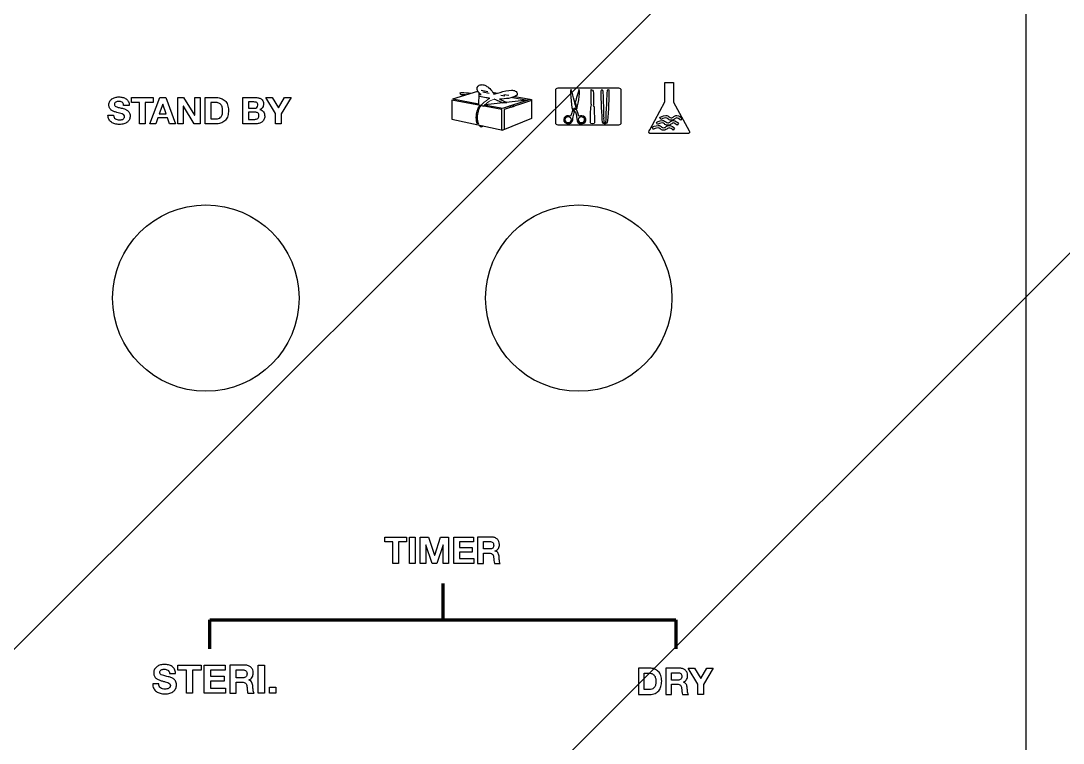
# Model space of a CAD drawing. Header units: millimetres. Extents: x 0 to 16115, y -10 to 11340.
# Drawn here: x 11157.3 to 11297.1, y 4478 to 4575 of the extents above; entities that cross this region are included whole.
import ezdxf

# ---------------------------------------------------------------- set-up
doc = ezdxf.new("R2010")
doc.units = ezdxf.units.MM
doc.header["$MEASUREMENT"] = 0
doc.linetypes.add('HIDDEN', pattern=[9.525, 6.35, -3.175])
doc.layers.get('0').update_dxf_attribs({"lineweight": 25})
doc.layers.add('DIM', color=3, linetype='Continuous', lineweight=9)
doc.layers.add('H', color=2, linetype='HIDDEN', lineweight=15)
doc.layers.add('new', color=7, linetype='Continuous')
doc.layers.add('圖層 1', color=7, linetype='Continuous')

# ---------------------------------------------------------------- blocks, each defined once
blk = doc.blocks.new('g1')
for p, q in [((61131.77, -4558.95), (61131.77, -4558.3)), ((61131.77, -4558.3), (61134.65, -4558.3)), ((61132.82, -4558.95), (61131.77, -4558.95)), ((61132.82, -4561.83), (61132.82, -4558.95)), ((61134.65, -4558.95), (61133.6, -4558.95)), ((61133.6, -4558.95), (61133.6, -4561.83)), ((61134.24, -4561.83), (61135.57, -4558.3)), ((61134.65, -4558.3), (61134.65, -4558.95)), ((61135.57, -4558.3), (61136.36, -4558.3)), ((61136.36, -4558.3), (61137.68, -4561.83)), ((61137.99, -4561.83), (61137.99, -4558.3)), ((61137.99, -4558.3), (61138.76, -4558.3)), ((61138.76, -4558.3), (61140.23, -4560.67)), ((61140.24, -4560.67), (61140.24, -4558.3)), ((61140.24, -4558.3), (61140.97, -4558.3)), ((61140.97, -4558.3), (61140.97, -4561.83)), ((61149.78, -4558.3), (61150.65, -4558.3)), ((61151.07, -4560.46), (61149.78, -4558.3)), ((61150.65, -4558.3), (61151.47, -4559.69)), ((61151.47, -4559.69), (61152.29, -4558.3)), ((61153.16, -4558.3), (61151.85, -4560.48)), ((61152.29, -4558.3), (61153.16, -4558.3)), ((61135.95, -4559.17), (61135.49, -4560.47)), ((61135.96, -4559.17), (61135.95, -4559.17)), ((61136.41, -4560.47), (61135.96, -4559.17)), ((61138.72, -4559.47), (61138.71, -4559.47)), ((61138.71, -4559.47), (61138.71, -4561.83)), ((61140.19, -4561.83), (61138.72, -4559.47)), ((61135.29, -4561.04), (61135.02, -4561.83)), ((61136.61, -4561.04), (61135.29, -4561.04)), ((61135.49, -4560.47), (61136.41, -4560.47)), ((61136.88, -4561.83), (61136.61, -4561.04)), ((61140.23, -4560.67), (61140.24, -4560.67)), ((61151.07, -4561.83), (61151.07, -4560.46)), ((61151.85, -4560.48), (61151.85, -4561.83)), ((61133.6, -4561.83), (61132.82, -4561.83)), ((61135.02, -4561.83), (61134.24, -4561.83)), ((61137.68, -4561.83), (61136.88, -4561.83)), ((61138.71, -4561.83), (61137.99, -4561.83)), ((61140.97, -4561.83), (61140.19, -4561.83)), ((61151.85, -4561.83), (61151.07, -4561.83))]:
    blk.add_line(p, q)
for points, knots in [([(61129.06, -4559.98), (61128.97, -4559.91), (61128.89, -4559.81), (61128.82, -4559.7), (61128.76, -4559.58), (61128.73, -4559.45), (61128.73, -4559.28), (61128.73, -4559.1), (61128.77, -4558.95), (61128.85, -4558.81)], [13, 13, 13, 13, 14, 14, 14, 15, 15, 15, 16, 16, 16, 16]), ([(61129.58, -4558.28), (61129.74, -4558.24), (61129.89, -4558.22), (61130.05, -4558.22), (61130.24, -4558.22), (61130.41, -4558.24), (61130.58, -4558.28), (61130.75, -4558.32), (61130.9, -4558.39), (61131.03, -4558.48)], [18, 18, 18, 18, 19, 19, 19, 20, 20, 20, 21, 21, 21, 21]), ([(61130.28, -4558.85), (61130.2, -4558.83), (61130.11, -4558.82), (61130.02, -4558.82), (61129.95, -4558.82), (61129.89, -4558.83), (61129.83, -4558.84)], [27, 27, 27, 27, 28, 28, 28, 29, 29, 29, 29]), ([(61148.58, -4559.63), (61148.67, -4559.56), (61148.72, -4559.46), (61148.72, -4559.31), (61148.72, -4559.23), (61148.7, -4559.16), (61148.67, -4559.11), (61148.64, -4559.05), (61148.6, -4559.01), (61148.55, -4558.98)], [1, 1, 1, 1, 2, 2, 2, 3, 3, 3, 4, 4, 4, 4]), ([(61149.16, -4558.49), (61149.25, -4558.56), (61149.33, -4558.65), (61149.38, -4558.76), (61149.44, -4558.87), (61149.47, -4559.01), (61149.47, -4559.18), (61149.47, -4559.35), (61149.43, -4559.5), (61149.35, -4559.62)], [2, 2, 2, 2, 3, 3, 3, 4, 4, 4, 5, 5, 5, 5]), ([(61129.53, -4559.03), (61129.5, -4559.08), (61129.48, -4559.14), (61129.48, -4559.22), (61129.48, -4559.29), (61129.5, -4559.35), (61129.52, -4559.39)], [31, 31, 31, 31, 32, 32, 32, 33, 33, 33, 33]), ([(61131.46, -4560.29), (61131.54, -4560.42), (61131.58, -4560.58), (61131.58, -4560.78), (61131.58, -4560.94), (61131.55, -4561.09), (61131.49, -4561.23)], [39, 39, 39, 39, 40, 40, 40, 41, 41, 41, 41]), ([(61143.92, -4560.61), (61143.97, -4560.48), (61143.99, -4560.31), (61143.99, -4560.12), (61143.99, -4559.94), (61143.98, -4559.78), (61143.94, -4559.64)], [3, 3, 3, 3, 4, 4, 4, 5, 5, 5, 5]), ([(61144.65, -4559.28), (61144.73, -4559.5), (61144.77, -4559.75), (61144.77, -4560.05), (61144.77, -4560.3), (61144.74, -4560.54), (61144.67, -4560.76)], [3, 3, 3, 3, 4, 4, 4, 5, 5, 5, 5]), ([(61148.81, -4560.99), (61148.84, -4560.93), (61148.86, -4560.85), (61148.86, -4560.76), (61148.86, -4560.58), (61148.81, -4560.45), (61148.71, -4560.37), (61148.6, -4560.3), (61148.47, -4560.26), (61148.3, -4560.26)], [3, 3, 3, 3, 4, 4, 4, 5, 5, 5, 6, 6, 6, 6]), ([(61149.47, -4560.24), (61149.58, -4560.4), (61149.63, -4560.59), (61149.63, -4560.81), (61149.63, -4560.98), (61149.6, -4561.14), (61149.53, -4561.27), (61149.46, -4561.4), (61149.37, -4561.5), (61149.25, -4561.59)], [7, 7, 7, 7, 8, 8, 8, 9, 9, 9, 10, 10, 10, 10]), ([(61129.85, -4561.27), (61129.94, -4561.3), (61130.04, -4561.31), (61130.15, -4561.31), (61130.21, -4561.31), (61130.29, -4561.3), (61130.37, -4561.29)], [2, 2, 2, 2, 3, 3, 3, 4, 4, 4, 4]), ([(61130.76, -4561.09), (61130.81, -4561.03), (61130.83, -4560.96), (61130.83, -4560.87), (61130.83, -4560.77), (61130.8, -4560.7), (61130.74, -4560.64)], [6, 6, 6, 6, 7, 7, 7, 8, 8, 8, 8]), ([(61143.12, -4561.18), (61143.23, -4561.18), (61143.34, -4561.16), (61143.44, -4561.12), (61143.55, -4561.09), (61143.64, -4561.03), (61143.72, -4560.94)], [0, 0, 0, 0, 1, 1, 1, 2, 2, 2, 2]), ([(61148.29, -4561.23), (61148.36, -4561.23), (61148.43, -4561.22), (61148.5, -4561.2), (61148.57, -4561.19), (61148.63, -4561.16), (61148.69, -4561.13)], [0, 0, 0, 0, 1, 1, 1, 2, 2, 2, 2]), ([(61149.25, -4561.59), (61149.13, -4561.67), (61149, -4561.73), (61148.85, -4561.77), (61148.7, -4561.81), (61148.55, -4561.83), (61148.39, -4561.83)], [10, 10, 10, 10, 11, 11, 11, 12, 12, 12, 12]), ([(61130.75, -4561.82), (61130.57, -4561.88), (61130.36, -4561.91), (61130.12, -4561.91), (61129.92, -4561.91), (61129.73, -4561.88), (61129.55, -4561.84)], [43, 43, 43, 43, 44, 44, 44, 45, 45, 45, 45])]:
    blk.add_open_spline(points, degree=3, knots=knots)
for points in [[(61128.85, -4558.81), (61128.93, -4558.68), (61129.03, -4558.57), (61129.15, -4558.48)], [(61129.15, -4558.48), (61129.28, -4558.39), (61129.42, -4558.33), (61129.58, -4558.28)], [(61129.66, -4558.91), (61129.61, -4558.94), (61129.57, -4558.98), (61129.53, -4559.03)], [(61129.83, -4558.84), (61129.77, -4558.85), (61129.71, -4558.88), (61129.66, -4558.91)], [(61130.5, -4558.93), (61130.43, -4558.89), (61130.36, -4558.86), (61130.28, -4558.85)], [(61130.65, -4559.09), (61130.61, -4559.02), (61130.56, -4558.97), (61130.5, -4558.93)], [(61131.03, -4558.48), (61131.17, -4558.57), (61131.27, -4558.69), (61131.35, -4558.83)], [(61131.35, -4558.83), (61131.43, -4558.98), (61131.46, -4559.15), (61131.46, -4559.35)], [(61141.65, -4561.83), (61141.65, -4561.83), (61141.65, -4558.3), (61141.65, -4558.3)], [(61141.65, -4558.3), (61141.65, -4558.3), (61143.17, -4558.3), (61143.17, -4558.3)], [(61142.98, -4558.95), (61142.98, -4558.95), (61142.42, -4558.95), (61142.42, -4558.95)], [(61142.42, -4558.95), (61142.42, -4558.95), (61142.42, -4561.18), (61142.42, -4561.18)], [(61143.46, -4559.04), (61143.33, -4558.98), (61143.17, -4558.95), (61142.98, -4558.95)], [(61143.17, -4558.3), (61143.4, -4558.3), (61143.61, -4558.34), (61143.8, -4558.41)], [(61143.8, -4558.41), (61144, -4558.48), (61144.17, -4558.59), (61144.31, -4558.74)], [(61144.31, -4558.74), (61144.46, -4558.88), (61144.57, -4559.06), (61144.65, -4559.28)], [(61146.68, -4561.83), (61146.68, -4561.83), (61146.68, -4558.3), (61146.68, -4558.3)], [(61146.68, -4558.3), (61146.68, -4558.3), (61148.34, -4558.3), (61148.34, -4558.3)], [(61148.18, -4558.9), (61148.18, -4558.9), (61147.46, -4558.9), (61147.46, -4558.9)], [(61147.46, -4558.9), (61147.46, -4558.9), (61147.46, -4559.73), (61147.46, -4559.73)], [(61148.38, -4558.92), (61148.32, -4558.91), (61148.25, -4558.9), (61148.18, -4558.9)], [(61148.34, -4558.3), (61148.51, -4558.3), (61148.66, -4558.32), (61148.8, -4558.35)], [(61148.55, -4558.98), (61148.5, -4558.95), (61148.45, -4558.93), (61148.38, -4558.92)], [(61148.8, -4558.35), (61148.94, -4558.38), (61149.06, -4558.42), (61149.16, -4558.49)], [(61129.4, -4560.17), (61129.27, -4560.12), (61129.16, -4560.06), (61129.06, -4559.98)], [(61129.79, -4560.29), (61129.65, -4560.25), (61129.53, -4560.21), (61129.4, -4560.17)], [(61129.52, -4559.39), (61129.55, -4559.43), (61129.6, -4559.47), (61129.68, -4559.51)], [(61129.68, -4559.51), (61129.76, -4559.54), (61129.86, -4559.58), (61130, -4559.62)], [(61130.17, -4560.39), (61130.04, -4560.36), (61129.91, -4560.32), (61129.79, -4560.29)], [(61130, -4559.62), (61130.14, -4559.65), (61130.32, -4559.7), (61130.54, -4559.75)], [(61130.5, -4560.49), (61130.4, -4560.45), (61130.29, -4560.42), (61130.17, -4560.39)], [(61130.54, -4559.75), (61130.6, -4559.77), (61130.69, -4559.79), (61130.81, -4559.83)], [(61130.71, -4559.35), (61130.71, -4559.25), (61130.68, -4559.16), (61130.65, -4559.09)], [(61131.46, -4559.35), (61131.46, -4559.35), (61130.71, -4559.35), (61130.71, -4559.35)], [(61130.81, -4559.83), (61130.93, -4559.86), (61131.04, -4559.92), (61131.16, -4559.99)], [(61131.16, -4559.99), (61131.27, -4560.07), (61131.37, -4560.17), (61131.46, -4560.29)], [(61143.77, -4559.27), (61143.69, -4559.17), (61143.59, -4559.09), (61143.46, -4559.04)], [(61143.94, -4559.64), (61143.91, -4559.49), (61143.85, -4559.37), (61143.77, -4559.27)], [(61147.46, -4559.73), (61147.46, -4559.73), (61148.24, -4559.73), (61148.24, -4559.73)], [(61148.3, -4560.26), (61148.3, -4560.26), (61147.46, -4560.26), (61147.46, -4560.26)], [(61147.46, -4560.26), (61147.46, -4560.26), (61147.46, -4561.23), (61147.46, -4561.23)], [(61148.24, -4559.73), (61148.38, -4559.73), (61148.49, -4559.7), (61148.58, -4559.63)], [(61149.35, -4559.62), (61149.26, -4559.74), (61149.15, -4559.84), (61148.99, -4559.91)], [(61148.99, -4559.91), (61149.2, -4559.97), (61149.37, -4560.08), (61149.47, -4560.24)], [(61128.73, -4561.22), (61128.65, -4561.06), (61128.61, -4560.88), (61128.61, -4560.66)], [(61128.61, -4560.66), (61128.61, -4560.66), (61129.37, -4560.66), (61129.37, -4560.66)], [(61129.07, -4561.61), (61128.93, -4561.51), (61128.82, -4561.38), (61128.73, -4561.22)], [(61129.55, -4561.84), (61129.37, -4561.79), (61129.21, -4561.71), (61129.07, -4561.61)], [(61129.37, -4560.66), (61129.37, -4560.78), (61129.39, -4560.88), (61129.43, -4560.96)], [(61129.43, -4560.96), (61129.47, -4561.04), (61129.53, -4561.11), (61129.6, -4561.16)], [(61129.6, -4561.16), (61129.67, -4561.21), (61129.75, -4561.25), (61129.85, -4561.27)], [(61130.37, -4561.29), (61130.45, -4561.28), (61130.52, -4561.26), (61130.59, -4561.23)], [(61130.74, -4560.64), (61130.68, -4560.58), (61130.6, -4560.53), (61130.5, -4560.49)], [(61130.59, -4561.23), (61130.66, -4561.19), (61130.72, -4561.15), (61130.76, -4561.09)], [(61131.21, -4561.59), (61131.09, -4561.69), (61130.93, -4561.77), (61130.75, -4561.82)], [(61131.49, -4561.23), (61131.43, -4561.37), (61131.33, -4561.49), (61131.21, -4561.59)], [(61142.42, -4561.18), (61142.42, -4561.18), (61143.12, -4561.18), (61143.12, -4561.18)], [(61143.87, -4561.69), (61143.67, -4561.78), (61143.44, -4561.83), (61143.17, -4561.83)], [(61143.72, -4560.94), (61143.8, -4560.86), (61143.87, -4560.75), (61143.92, -4560.61)], [(61144.37, -4561.32), (61144.24, -4561.48), (61144.07, -4561.6), (61143.87, -4561.69)], [(61144.67, -4560.76), (61144.61, -4560.97), (61144.51, -4561.16), (61144.37, -4561.32)], [(61147.46, -4561.23), (61147.46, -4561.23), (61148.29, -4561.23), (61148.29, -4561.23)], [(61148.69, -4561.13), (61148.74, -4561.09), (61148.78, -4561.05), (61148.81, -4560.99)], [(61143.17, -4561.83), (61143.17, -4561.83), (61141.65, -4561.83), (61141.65, -4561.83)], [(61148.39, -4561.83), (61148.39, -4561.83), (61146.68, -4561.83), (61146.68, -4561.83)]]:
    blk.add_open_spline(points, degree=3)
blk = doc.blocks.new('E2')
for p, q in [((1107.56, 359.44), (1107.57, 359.71)), ((1107.78, 358.34), (1108.12, 358.27)), ((1110.39, 358.67), (1110.91, 358.73))]:
    blk.add_line(p, q)
blk.add_open_spline([(1107.82, 359.67), (1107.69, 359.75), (1107.57, 359.86), (1107.48, 359.98), (1107.39, 360.11), (1107.32, 360.25), (1107.32, 360.41), (1107.32, 360.5), (1107.35, 360.6), (1107.43, 360.69), (1107.51, 360.78), (1107.64, 360.84), (1107.78, 360.87), (1107.83, 360.88), (1107.87, 360.88), (1107.92, 360.88), (1108.07, 360.88), (1108.21, 360.84), (1108.33, 360.78), (1108.45, 360.71), (1108.57, 360.63), (1108.68, 360.54), (1108.9, 360.36), (1109.1, 360.14), (1109.23, 359.94), (1109.28, 359.87), (1109.32, 359.8), (1109.35, 359.74), (1109.39, 359.75), (1109.44, 359.77), (1109.5, 359.78), (1109.66, 359.83), (1109.87, 359.89), (1110.1, 359.95), (1110.55, 360.08), (1111.05, 360.21), (1111.47, 360.21), (1111.64, 360.21), (1111.8, 360.19), (1111.94, 360.11), (1112.09, 360.03), (1112.17, 359.88), (1112.17, 359.73), (1112.17, 359.72), (1112.16, 359.7), (1112.16, 359.68), (1112.16, 359.68), (1112.15, 359.6), (1112.15, 359.6), (1112.15, 359.6), (1112.08, 359.55), (1112.08, 359.55), (1111.53, 359.23), (1110.75, 359.14), (1110.04, 359.14), (1110.04, 359.14), (1110.04, 359.14), (1110.04, 359.14)], degree=3, knots=[5.008621, 5.008621, 5.008621, 5.008621, 6, 6, 6, 7, 7, 7, 8, 8, 8, 9, 9, 9, 10, 10, 10, 11, 11, 11, 12, 12, 12, 13, 13, 13, 14, 14, 14, 15, 15, 15, 16, 16, 16, 17, 17, 17, 18, 18, 18, 19, 19, 19, 20, 20, 20, 21, 21, 21, 22, 22, 22, 23, 23, 23, 23.001011, 23.001011, 23.001011, 23.001011])
for points in [[(1108.41, 359.3), (1108.17, 359.35), (1107.87, 359.4), (1107.56, 359.44)], [(1107.57, 359.71), (1107.65, 359.7), (1107.74, 359.68), (1107.82, 359.67)], [(1108.87, 359.21), (1108.75, 359.23), (1108.59, 359.27), (1108.41, 359.3)], [(1109.81, 358.94), (1109.63, 359.02), (1109.48, 359.09), (1109.37, 359.12)], [(1110.39, 358.67), (1110.18, 358.77), (1109.98, 358.87), (1109.81, 358.94)], [(1110.04, 359.14), (1110.15, 359.09), (1110.27, 359.04), (1110.39, 358.98)], [(1110.39, 358.98), (1110.56, 358.9), (1110.74, 358.81), (1110.91, 358.73)]]:
    blk.add_open_spline(points, degree=3)
at = {"layer": 'new', "lineweight": 0}
for points, knots in [([(1107.78, 358.34), (1108.01, 358.66), (1108.33, 358.91), (1108.63, 359.08), (1108.71, 359.13), (1108.79, 359.17), (1108.87, 359.21)], [10.3710381, 10.3710381, 10.3710381, 10.3710381, 11, 11, 11, 11.1699535, 11.1699535, 11.1699535, 11.1699535]), ([(1109.37, 359.12), (1109.22, 359.07), (1109.02, 358.99), (1108.82, 358.87), (1108.63, 358.76), (1108.44, 358.62), (1108.27, 358.45)], [7.069205, 7.069205, 7.069205, 7.069205, 8, 8, 8, 8.437765, 8.437765, 8.437765, 8.437765])]:
    blk.add_open_spline(points, degree=3, knots=knots, dxfattribs=at)
blk.add_open_spline([(1108.25, 358.43), (1108.21, 358.38), (1108.16, 358.33), (1108.12, 358.27)], degree=3, dxfattribs=at)

msp = doc.modelspace()

# ---------------------------------------------------------------- hatches: boundary and pattern name
at = {"layer": 'DIM'}
h = msp.add_hatch(dxfattribs=at)
h.set_pattern_fill('ANSI31', color=256, scale=350, style=0)
h.set_pattern_definition([(45, (-19440.55, -2318.325), (-30.93592, 30.93592), [])])
h.paths.add_polyline_path([(10892.148, 5257.746), (10892.148, 3184.746), (10461.363, 3184.746), (10461.363, 4971.681), (9792.148, 4971.681), (9792.148, 6434.746), (13732.148, 6434.746), (13732.148, 4971.681), (13062.932, 4971.681), (13062.932, 3184.746), (12632.148, 3184.746), (12632.148, 5257.746)])
edge = h.paths.add_edge_path(flags=16)
edge.add_line((12632.148, 3207.746), (12632.148, 3184.746))
edge.add_line((10892.148, 3207.746), (10892.148, 3184.746))
at = {"layer": 'H', "ltscale": 5}
h = msp.add_hatch(dxfattribs=at)
h.set_pattern_fill('ANSI31', color=256, scale=500, style=0)
h.set_pattern_definition([(45, (5042.114, 20650.17), (-44.19417, 44.19417), [])])
edge = h.paths.add_edge_path(flags=16)
edge.add_line((13782.148, 6434.746), (13732.148, 6434.746))
edge.add_line((13782.148, 6434.746), (13732.148, 6434.746))
edge = h.paths.add_edge_path()
edge.add_line((13782.148, 6434.746), (13732.148, 6434.746))
edge.add_line((13782.148, 6434.746), (13732.148, 6434.746))
edge.add_line((9792.148, 3184.746), (9792.148, 6434.746))
edge.add_line((9742.148, 3134.746), (9742.148, 6434.746))
edge.add_line((9792.148, 3184.746), (13732.148, 3184.746))
edge.add_line((9742.148, 3134.746), (13782.148, 3134.746))
edge.add_line((13782.148, 6434.746), (13732.148, 6434.746))
edge.add_line((13732.148, 5184.746), (13732.148, 5194.746))
edge.add_line((13732.148, 3184.746), (13732.148, 6434.746))
edge.add_line((13782.148, 3134.746), (13782.148, 6434.746))

# ---------------------------------------------------------------- linework, layer by layer
for p, q in [((11292.148, 4282.746), (11292.148, 5032.746)), ((11215.259, 4564.488), (11218.62, 4565.53)), ((11218.758, 4563.626), (11218.803, 4565.273)), ((11219.083, 4565.655), (11219.949, 4565.493)), ((11219.297, 4565.409), (11220.149, 4565.255)), ((11220.63, 4565.366), (11221.224, 4565.256)), ((11220.766, 4565.143), (11220.798, 4565.137)), ((11221.685, 4564.977), (11222.217, 4564.88)), ((11222.105, 4565.091), (11222.779, 4564.966)), ((11223.273, 4564.689), (11225.315, 4564.319)), ((11223.594, 4564.814), (11225.652, 4564.43)), ((11221.822, 4563.05), (11215.145, 4564.304)), ((11215.145, 4564.304), (11215.145, 4561.767)), ((11215.259, 4564.488), (11218.763, 4563.827)), ((11219.486, 4563.691), (11221.965, 4563.223)), ((11225.241, 4564.295), (11219.579, 4563.701)), ((11221.965, 4563.223), (11225.652, 4564.43)), ((11225.817, 4564.274), (11222.127, 4563.066)), ((11223.101, 4563.385), (11223.526, 4563.524)), ((11225.652, 4564.43), (11225.817, 4564.411)), ((11225.817, 4564.411), (11225.817, 4564.274)), ((11225.817, 4564.404), (11225.817, 4561.839)), ((11225.817, 4564.379), (11225.817, 4561.863)), ((11221.822, 4560.325), (11221.822, 4563.05)), ((11225.817, 4561.839), (11221.975, 4560.292)), ((11222.127, 4563.066), (11222.127, 4560.353)), ((11215.145, 4561.767), (11221.975, 4560.292)), ((11218.849, 4560.967), (11219.339, 4560.861)), ((11221.975, 4560.292), (11221.822, 4560.325)), ((11222.127, 4560.353), (11221.975, 4560.292))]:
    msp.add_line(p, q)
for points in [[(11206.151, 4505.019), (11206.151, 4505.671), (11209.041, 4505.671), (11209.041, 4505.019), (11207.984, 4505.019), (11207.984, 4502.145), (11207.208, 4502.145), (11207.208, 4505.019), (11206.151, 4505.019)], [(11210.221, 4505.671), (11210.221, 4502.145), (11209.445, 4502.145), (11209.445, 4505.671), (11210.221, 4505.671)], [(11211.994, 4505.671), (11212.819, 4503.246), (11212.828, 4503.246), (11213.609, 4505.671), (11214.7, 4505.671), (11214.7, 4502.145), (11213.974, 4502.145), (11213.974, 4504.644), (11213.964, 4504.644), (11213.1, 4502.145), (11212.502, 4502.145), (11211.638, 4504.619), (11211.629, 4504.619), (11211.629, 4502.145), (11210.902, 4502.145), (11210.902, 4505.671), (11211.994, 4505.671)], [(11218.019, 4505.671), (11218.019, 4505.019), (11216.158, 4505.019), (11216.158, 4504.264), (11217.866, 4504.264), (11217.866, 4503.661), (11216.158, 4503.661), (11216.158, 4502.797), (11218.059, 4502.797), (11218.059, 4502.145), (11215.382, 4502.145), (11215.382, 4505.671), (11218.019, 4505.671)], [(11178.401, 4487.794), (11178.401, 4488.493), (11181.497, 4488.493), (11181.497, 4487.794), (11180.364, 4487.794), (11180.364, 4484.715), (11179.534, 4484.715), (11179.534, 4487.794), (11178.401, 4487.794)], [(11184.757, 4488.493), (11184.757, 4487.794), (11182.761, 4487.794), (11182.761, 4486.985), (11184.593, 4486.985), (11184.593, 4486.339), (11182.761, 4486.339), (11182.761, 4485.413), (11184.799, 4485.413), (11184.799, 4484.715), (11181.931, 4484.715), (11181.931, 4488.493), (11184.757, 4488.493)], [(11190.011, 4488.493), (11190.011, 4484.715), (11189.18, 4484.715), (11189.18, 4488.493), (11190.011, 4488.493)], [(11246.811, 4488.076), (11247.681, 4488.076), (11248.506, 4486.683), (11249.326, 4488.076), (11250.19, 4488.076), (11248.881, 4485.903), (11248.881, 4484.55), (11248.105, 4484.55), (11248.105, 4485.923), (11246.811, 4488.076)], [(11191.524, 4485.53), (11191.524, 4484.715), (11190.694, 4484.715), (11190.694, 4485.53), (11191.524, 4485.53)]]:
    msp.add_lwpolyline(points)
for centre in [(11182.148, 4537.746), (11232.148, 4537.746)]:
    msp.add_circle(centre, 12.5)
for points in [[(11243.68, 4566.683), (11243.68, 4566.683), (11244.859, 4566.67), (11244.859, 4566.67)], [(11243.68, 4564.092), (11243.68, 4564.092), (11243.68, 4566.683), (11243.68, 4566.683)], [(11244.859, 4566.67), (11244.859, 4566.67), (11244.859, 4564.065), (11244.859, 4564.065)], [(11216.248, 4565.31), (11216.326, 4565.323), (11216.413, 4565.327), (11216.517, 4565.328)], [(11216.327, 4565.027), (11216.327, 4565.027), (11216.248, 4565.31), (11216.248, 4565.31)], [(11216.517, 4565.038), (11216.427, 4565.038), (11216.358, 4565.033), (11216.327, 4565.027)], [(11216.517, 4565.328), (11216.799, 4565.327), (11217.219, 4565.293), (11217.685, 4565.24)], [(11216.965, 4565.017), (11216.789, 4565.03), (11216.635, 4565.038), (11216.517, 4565.038)], [(11229.07, 4565.674), (11229.07, 4565.824), (11229.216, 4565.945), (11229.397, 4565.945)], [(11229.07, 4561.229), (11229.07, 4561.229), (11229.07, 4565.674), (11229.07, 4565.674)], [(11229.397, 4565.945), (11229.397, 4565.945), (11237.473, 4565.945), (11237.473, 4565.945)], [(11231.117, 4565.722), (11230.878, 4565.411), (11231.305, 4562.937), (11231.305, 4562.937)], [(11231.744, 4563.486), (11231.609, 4563.97), (11231.258, 4565.338), (11231.117, 4565.722)], [(11232.177, 4565.722), (11232.089, 4565.45), (11231.679, 4564.053), (11231.679, 4564.053)], [(11231.907, 4563.179), (11231.907, 4563.179), (11232.481, 4565.467), (11232.177, 4565.722)], [(11233.814, 4565.724), (11233.814, 4565.724), (11234.147, 4565.657), (11234.147, 4565.27)], [(11234.147, 4565.27), (11234.147, 4565.27), (11234.147, 4563.746), (11234.147, 4563.746)], [(11235.148, 4565.165), (11235.158, 4565.407), (11235.09, 4565.711), (11235.283, 4565.722)], [(11235.293, 4561.702), (11235.293, 4561.702), (11235.138, 4564.923), (11235.148, 4565.165)], [(11235.283, 4565.722), (11235.438, 4565.731), (11235.42, 4564.309), (11235.439, 4563.875)], [(11236.185, 4564.776), (11236.185, 4564.776), (11236.088, 4561.663), (11235.947, 4561.368)], [(11237.473, 4565.945), (11237.654, 4565.945), (11237.801, 4565.824), (11237.801, 4565.674)], [(11237.801, 4565.674), (11237.801, 4565.674), (11237.801, 4561.229), (11237.801, 4561.229)], [(11223.101, 4563.385), (11223.017, 4563.424), (11222.929, 4563.466), (11222.838, 4563.509)], [(11231.679, 4564.053), (11231.679, 4564.053), (11231.907, 4563.179), (11231.907, 4563.179)], [(11232.165, 4562.145), (11232.165, 4562.145), (11231.878, 4563.001), (11231.744, 4563.486)], [(11233.755, 4563.418), (11233.755, 4563.418), (11233.885, 4563.573), (11233.846, 4563.674)], [(11234.222, 4563.415), (11234.222, 4563.415), (11234.253, 4561.256), (11234.253, 4561.256)], [(11235.439, 4563.875), (11235.458, 4563.442), (11235.497, 4562.04), (11235.488, 4561.815)], [(11241.664, 4560.329), (11241.664, 4560.329), (11243.68, 4564.092), (11243.68, 4564.092)], [(11244.859, 4564.065), (11244.859, 4564.065), (11246.954, 4560.204), (11246.954, 4560.204)], [(11230.205, 4561.946), (11230.041, 4561.678), (11230.099, 4561.314), (11230.55, 4561.167)], [(11231.044, 4562.149), (11230.707, 4562.323), (11230.368, 4562.214), (11230.205, 4561.946)], [(11231.31, 4562.871), (11231.31, 4562.871), (11231.147, 4562.387), (11231.044, 4562.149)], [(11231.305, 4562.937), (11231.305, 4562.937), (11231.422, 4562.937), (11231.591, 4562.837)], [(11231.574, 4562.759), (11231.557, 4562.819), (11231.31, 4562.871), (11231.31, 4562.871)], [(11231.31, 4561.544), (11231.358, 4561.695), (11231.352, 4561.742), (11231.392, 4562.058)], [(11231.392, 4562.058), (11231.434, 4562.374), (11231.51, 4562.547), (11231.574, 4562.759)], [(11231.591, 4562.837), (11231.761, 4562.737), (11231.843, 4562.179), (11231.878, 4561.794)], [(11232.803, 4562.145), (11232.472, 4562.313), (11232.165, 4562.145), (11232.165, 4562.145)], [(11233.107, 4561.617), (11233.111, 4561.833), (11233.066, 4562.011), (11232.803, 4562.145)], [(11243.014, 4562.009), (11243.03, 4562.019), (11243.418, 4562.262), (11243.82, 4562.255)], [(11243.17, 4561.727), (11243.17, 4561.727), (11243.014, 4562.009), (11243.014, 4562.009)], [(11244.091, 4561.804), (11244.006, 4561.876), (11243.944, 4561.926), (11243.817, 4561.928)], [(11243.82, 4562.255), (11244.052, 4562.252), (11244.179, 4562.147), (11244.282, 4562.062)], [(11244.282, 4562.062), (11244.367, 4561.991), (11244.427, 4561.939), (11244.542, 4561.947)], [(11244.542, 4561.947), (11244.684, 4561.951), (11244.789, 4562.025), (11244.899, 4562.104)], [(11245.071, 4561.833), (11244.942, 4561.741), (11244.782, 4561.626), (11244.55, 4561.62)], [(11244.899, 4562.104), (11245.014, 4562.186), (11245.136, 4562.265), (11245.289, 4562.266)], [(11245.279, 4561.939), (11245.236, 4561.946), (11245.153, 4561.891), (11245.071, 4561.833)], [(11245.813, 4561.636), (11245.667, 4561.76), (11245.404, 4561.935), (11245.279, 4561.939)], [(11245.289, 4562.266), (11245.558, 4562.257), (11245.932, 4561.954), (11246.004, 4561.893)], [(11246.004, 4561.893), (11246.004, 4561.893), (11245.813, 4561.636), (11245.813, 4561.636)], [(11219.048, 4560.683), (11219.046, 4560.688), (11218.953, 4560.797), (11218.849, 4560.967)], [(11219.353, 4560.844), (11219.353, 4560.844), (11219.048, 4560.683), (11219.048, 4560.683)], [(11219.339, 4560.861), (11219.349, 4560.849), (11219.353, 4560.844), (11219.353, 4560.844)], [(11229.397, 4560.958), (11229.216, 4560.958), (11229.07, 4561.079), (11229.07, 4561.229)], [(11237.473, 4560.958), (11237.473, 4560.958), (11229.397, 4560.958), (11229.397, 4560.958)], [(11230.55, 4561.167), (11231, 4561.02), (11231.264, 4561.392), (11231.31, 4561.544)], [(11231.878, 4561.794), (11231.913, 4561.409), (11232.06, 4561.162), (11232.528, 4561.141)], [(11232.528, 4561.141), (11232.996, 4561.12), (11233.107, 4561.617), (11233.107, 4561.617)], [(11234.253, 4561.256), (11234.253, 4561.256), (11234.225, 4561.135), (11233.979, 4561.138)], [(11235.633, 4561.133), (11235.633, 4561.133), (11235.303, 4561.088), (11235.293, 4561.702)], [(11235.947, 4561.368), (11235.839, 4561.143), (11235.729, 4561.133), (11235.633, 4561.133)], [(11237.801, 4561.229), (11237.801, 4561.079), (11237.654, 4560.958), (11237.473, 4560.958)], [(11241.995, 4560.673), (11242.011, 4560.683), (11242.399, 4560.926), (11242.802, 4560.919)], [(11242.151, 4560.391), (11242.151, 4560.391), (11241.995, 4560.673), (11241.995, 4560.673)], [(11242.551, 4561.334), (11242.567, 4561.345), (11242.955, 4561.587), (11243.357, 4561.581)], [(11242.707, 4561.052), (11242.707, 4561.052), (11242.551, 4561.334), (11242.551, 4561.334)], [(11243.073, 4560.468), (11242.988, 4560.539), (11242.926, 4560.59), (11242.798, 4560.592)], [(11242.802, 4560.919), (11243.034, 4560.916), (11243.161, 4560.81), (11243.263, 4560.726)], [(11243.512, 4560.284), (11243.295, 4560.284), (11243.172, 4560.386), (11243.073, 4560.468)], [(11243.263, 4560.726), (11243.349, 4560.655), (11243.408, 4560.603), (11243.524, 4560.611)], [(11243.629, 4561.13), (11243.543, 4561.201), (11243.481, 4561.252), (11243.354, 4561.254)], [(11243.357, 4561.581), (11243.589, 4561.577), (11243.716, 4561.472), (11243.819, 4561.387)], [(11243.524, 4560.611), (11243.666, 4560.614), (11243.77, 4560.689), (11243.88, 4560.768)], [(11244.053, 4560.497), (11243.924, 4560.405), (11243.764, 4560.29), (11243.531, 4560.284)], [(11244.068, 4560.945), (11243.85, 4560.945), (11243.728, 4561.047), (11243.629, 4561.13)], [(11243.819, 4561.387), (11243.904, 4561.316), (11243.964, 4561.264), (11244.08, 4561.272)], [(11243.88, 4560.768), (11243.995, 4560.849), (11244.117, 4560.929), (11244.27, 4560.93)], [(11244.26, 4560.603), (11244.218, 4560.609), (11244.134, 4560.555), (11244.053, 4560.497)], [(11244.087, 4560.945), (11244.08, 4560.945), (11244.074, 4560.945), (11244.068, 4560.945)], [(11244.08, 4561.272), (11244.221, 4561.276), (11244.326, 4561.35), (11244.436, 4561.429)], [(11244.608, 4561.158), (11244.48, 4561.066), (11244.32, 4560.952), (11244.087, 4560.945)], [(11244.531, 4561.62), (11244.313, 4561.62), (11244.191, 4561.722), (11244.091, 4561.804)], [(11244.795, 4560.3), (11244.648, 4560.423), (11244.385, 4560.599), (11244.26, 4560.603)], [(11244.27, 4560.93), (11244.539, 4560.921), (11244.914, 4560.617), (11244.986, 4560.557)], [(11244.436, 4561.429), (11244.551, 4561.511), (11244.673, 4561.591), (11244.826, 4561.591)], [(11244.55, 4561.62), (11244.543, 4561.62), (11244.537, 4561.62), (11244.531, 4561.62)], [(11244.816, 4561.264), (11244.773, 4561.271), (11244.69, 4561.216), (11244.608, 4561.158)], [(11244.986, 4560.557), (11244.986, 4560.557), (11244.795, 4560.3), (11244.795, 4560.3)], [(11245.35, 4560.962), (11245.204, 4561.085), (11244.941, 4561.261), (11244.816, 4561.264)], [(11244.826, 4561.591), (11245.095, 4561.582), (11245.47, 4561.279), (11245.542, 4561.218)], [(11245.542, 4561.218), (11245.542, 4561.218), (11245.35, 4560.962), (11245.35, 4560.962)], [(11241.565, 4559.997), (11241.538, 4560.098), (11241.664, 4560.329), (11241.664, 4560.329)], [(11241.768, 4559.817), (11241.768, 4559.817), (11241.605, 4559.844), (11241.565, 4559.997)], [(11246.744, 4559.817), (11246.744, 4559.817), (11241.768, 4559.817), (11241.768, 4559.817)], [(11243.531, 4560.284), (11243.525, 4560.284), (11243.518, 4560.284), (11243.512, 4560.284)], [(11246.988, 4559.917), (11246.933, 4559.79), (11246.744, 4559.817), (11246.744, 4559.817)], [(11246.954, 4560.204), (11246.954, 4560.204), (11247.058, 4560.083), (11246.988, 4559.917)]]:
    msp.add_open_spline(points, degree=3)
for points, knots in [([(11233.846, 4563.674), (11233.806, 4563.776), (11233.802, 4563.782), (11233.802, 4564.04), (11233.802, 4564.299), (11233.814, 4565.724), (11233.814, 4565.724)], [9, 9, 9, 9, 10, 10, 10, 11, 11, 11, 11]), ([(11235.488, 4561.815), (11235.478, 4561.59), (11235.516, 4561.278), (11235.642, 4561.278), (11235.768, 4561.278), (11235.817, 4561.488), (11235.817, 4561.86), (11235.817, 4562.231), (11235.985, 4565.38), (11235.985, 4565.498), (11235.985, 4565.616), (11235.982, 4565.722), (11236.098, 4565.722), (11236.214, 4565.722), (11236.214, 4565.745), (11236.185, 4564.776)], [2, 2, 2, 2, 3, 3, 3, 4, 4, 4, 5, 5, 5, 6, 6, 6, 7, 7, 7, 7]), ([(11219.003, 4563.58), (11218.698, 4563.126), (11218.53, 4562.56), (11218.53, 4562.008), (11218.53, 4561.7), (11218.582, 4561.396), (11218.69, 4561.121), (11218.69, 4561.121), (11218.574, 4561.092), (11218.574, 4561.092), (11218.461, 4561.38), (11218.407, 4561.692), (11218.407, 4562.008), (11218.408, 4562.566), (11218.574, 4563.137), (11218.881, 4563.603)], [4.1379687, 4.1379687, 4.1379687, 4.1379687, 5, 5, 5, 6, 6, 6, 7, 7, 7, 8, 8, 8, 8.8482004, 8.8482004, 8.8482004, 8.8482004]), ([(11223.261, 4563.647), (11223.297, 4563.63), (11223.332, 4563.614), (11223.366, 4563.598), (11223.421, 4563.572), (11223.475, 4563.547), (11223.526, 4563.524)], [6.91817218, 6.91817218, 6.91817218, 6.91817218, 7, 7, 7, 7.20244976, 7.20244976, 7.20244976, 7.20244976]), ([(11233.979, 4561.138), (11233.732, 4561.14), (11233.716, 4561.24), (11233.716, 4561.272), (11233.716, 4561.306), (11233.755, 4563.418), (11233.755, 4563.418)], [6, 6, 6, 6, 7, 7, 7, 8, 8, 8, 8]), ([(11234.147, 4563.746), (11234.147, 4563.707), (11234.073, 4563.653), (11234.1, 4563.578), (11234.127, 4563.504), (11234.222, 4563.415), (11234.222, 4563.415)], [2, 2, 2, 2, 3, 3, 3, 4, 4, 4, 4]), ([(11230.731, 4561.301), (11230.494, 4561.301), (11230.303, 4561.472), (11230.303, 4561.682), (11230.303, 4561.892), (11230.494, 4562.063), (11230.731, 4562.063), (11230.968, 4562.063), (11231.16, 4561.892), (11231.16, 4561.682), (11231.16, 4561.472), (11230.968, 4561.301), (11230.731, 4561.301)], [0, 0, 0, 0, 1, 1, 1, 2, 2, 2, 3, 3, 3, 4, 4, 4, 4]), ([(11231.574, 4563.023), (11231.506, 4563.023), (11231.451, 4563.064), (11231.451, 4563.114), (11231.451, 4563.164), (11231.506, 4563.205), (11231.574, 4563.205), (11231.642, 4563.205), (11231.697, 4563.164), (11231.697, 4563.114), (11231.697, 4563.064), (11231.642, 4563.023), (11231.574, 4563.023)], [0, 0, 0, 0, 1, 1, 1, 2, 2, 2, 3, 3, 3, 4, 4, 4, 4]), ([(11232.504, 4561.301), (11232.267, 4561.301), (11232.076, 4561.472), (11232.076, 4561.682), (11232.076, 4561.892), (11232.267, 4562.063), (11232.504, 4562.063), (11232.741, 4562.063), (11232.933, 4561.892), (11232.933, 4561.682), (11232.933, 4561.472), (11232.741, 4561.301), (11232.504, 4561.301)], [0, 0, 0, 0, 1, 1, 1, 2, 2, 2, 3, 3, 3, 4, 4, 4, 4]), ([(11243.817, 4561.928), (11243.814, 4561.928), (11243.812, 4561.928), (11243.809, 4561.928), (11243.551, 4561.928), (11243.26, 4561.784), (11243.17, 4561.727)], [2, 2, 2, 2, 3, 3, 3, 4, 4, 4, 4]), ([(11242.798, 4560.592), (11242.796, 4560.592), (11242.793, 4560.592), (11242.791, 4560.592), (11242.532, 4560.592), (11242.242, 4560.447), (11242.151, 4560.391)], [2, 2, 2, 2, 3, 3, 3, 4, 4, 4, 4]), ([(11243.354, 4561.254), (11243.351, 4561.254), (11243.349, 4561.254), (11243.346, 4561.254), (11243.088, 4561.254), (11242.798, 4561.109), (11242.707, 4561.052)], [2, 2, 2, 2, 3, 3, 3, 4, 4, 4, 4]), ([(11220.484, 4505.671), (11220.642, 4505.671), (11220.784, 4505.646), (11220.911, 4505.595), (11221.038, 4505.544), (11221.147, 4505.474), (11221.237, 4505.385), (11221.328, 4505.296), (11221.397, 4505.193), (11221.444, 4505.076), (11221.492, 4504.959), (11221.516, 4504.833), (11221.516, 4504.698), (11221.516, 4504.491), (11221.473, 4504.311), (11221.385, 4504.16), (11221.298, 4504.008), (11221.156, 4503.893), (11220.958, 4503.814), (11220.958, 4503.814), (11220.958, 4503.804), (11220.958, 4503.804), (11221.054, 4503.778), (11221.132, 4503.738), (11221.195, 4503.683), (11221.258, 4503.629), (11221.309, 4503.565), (11221.348, 4503.491), (11221.388, 4503.417), (11221.417, 4503.335), (11221.435, 4503.246), (11221.453, 4503.157), (11221.465, 4503.069), (11221.472, 4502.98), (11221.475, 4502.923), (11221.478, 4502.858), (11221.482, 4502.782), (11221.485, 4502.706), (11221.491, 4502.629), (11221.499, 4502.55), (11221.507, 4502.471), (11221.52, 4502.396), (11221.538, 4502.325), (11221.557, 4502.254), (11221.584, 4502.194), (11221.62, 4502.145), (11221.62, 4502.145), (11220.844, 4502.145), (11220.844, 4502.145), (11220.802, 4502.257), (11220.775, 4502.39), (11220.766, 4502.545), (11220.755, 4502.7), (11220.741, 4502.848), (11220.721, 4502.989), (11220.695, 4503.174), (11220.639, 4503.309), (11220.553, 4503.395), (11220.467, 4503.48), (11220.327, 4503.523), (11220.133, 4503.523), (11220.133, 4503.523), (11219.358, 4503.523), (11219.358, 4503.523), (11219.358, 4503.523), (11219.358, 4502.145), (11219.358, 4502.145), (11219.358, 4502.145), (11218.582, 4502.145), (11218.582, 4502.145), (11218.582, 4502.145), (11218.582, 4505.671), (11218.582, 4505.671), (11218.582, 4505.671), (11220.484, 4505.671), (11220.484, 4505.671)], [0, 0, 0, 0, 1, 1, 1, 2, 2, 2, 3, 3, 3, 4, 4, 4, 5, 5, 5, 6, 6, 6, 7, 7, 7, 8, 8, 8, 9, 9, 9, 10, 10, 10, 11, 11, 11, 12, 12, 12, 13, 13, 13, 14, 14, 14, 15, 15, 15, 16, 16, 16, 17, 17, 17, 18, 18, 18, 19, 19, 19, 20, 20, 20, 21, 21, 21, 22, 22, 22, 23, 23, 23, 24, 24, 24, 25, 25, 25, 25]), ([(11220.208, 4504.076), (11220.385, 4504.076), (11220.518, 4504.115), (11220.607, 4504.194), (11220.696, 4504.274), (11220.741, 4504.402), (11220.741, 4504.58), (11220.741, 4504.751), (11220.696, 4504.875), (11220.607, 4504.953), (11220.518, 4505.03), (11220.385, 4505.069), (11220.208, 4505.069), (11220.208, 4505.069), (11219.358, 4505.069), (11219.358, 4505.069), (11219.358, 4505.069), (11219.358, 4504.076), (11219.358, 4504.076), (11219.358, 4504.076), (11220.208, 4504.076), (11220.208, 4504.076)], [0, 0, 0, 0, 1, 1, 1, 2, 2, 2, 3, 3, 3, 4, 4, 4, 5, 5, 5, 6, 6, 6, 7, 7, 7, 7]), ([(11175.899, 4485.646), (11175.944, 4485.558), (11176.005, 4485.486), (11176.081, 4485.432), (11176.157, 4485.377), (11176.246, 4485.337), (11176.348, 4485.31), (11176.45, 4485.284), (11176.557, 4485.271), (11176.665, 4485.271), (11176.74, 4485.271), (11176.819, 4485.276), (11176.904, 4485.289), (11176.989, 4485.301), (11177.068, 4485.325), (11177.142, 4485.36), (11177.216, 4485.395), (11177.278, 4485.444), (11177.327, 4485.506), (11177.377, 4485.568), (11177.401, 4485.646), (11177.401, 4485.741), (11177.401, 4485.844), (11177.368, 4485.927), (11177.303, 4485.99), (11177.238, 4486.053), (11177.153, 4486.106), (11177.046, 4486.149), (11176.941, 4486.191), (11176.821, 4486.228), (11176.687, 4486.26), (11176.552, 4486.292), (11176.417, 4486.327), (11176.28, 4486.366), (11176.138, 4486.401), (11176.001, 4486.444), (11175.867, 4486.495), (11175.733, 4486.547), (11175.613, 4486.613), (11175.507, 4486.694), (11175.401, 4486.775), (11175.316, 4486.876), (11175.25, 4486.998), (11175.185, 4487.12), (11175.152, 4487.267), (11175.152, 4487.44), (11175.152, 4487.634), (11175.194, 4487.802), (11175.276, 4487.945), (11175.36, 4488.088), (11175.468, 4488.207), (11175.602, 4488.302), (11175.736, 4488.398), (11175.888, 4488.468), (11176.057, 4488.514), (11176.227, 4488.56), (11176.396, 4488.583), (11176.565, 4488.583), (11176.763, 4488.583), (11176.952, 4488.561), (11177.134, 4488.517), (11177.316, 4488.472), (11177.477, 4488.401), (11177.618, 4488.302), (11177.759, 4488.204), (11177.871, 4488.078), (11177.954, 4487.924), (11178.037, 4487.771), (11178.079, 4487.584), (11178.079, 4487.366), (11178.079, 4487.366), (11177.275, 4487.366), (11177.275, 4487.366), (11177.267, 4487.479), (11177.244, 4487.572), (11177.203, 4487.646), (11177.162, 4487.72), (11177.108, 4487.779), (11177.042, 4487.821), (11176.974, 4487.863), (11176.898, 4487.893), (11176.812, 4487.911), (11176.725, 4487.928), (11176.63, 4487.937), (11176.528, 4487.937), (11176.461, 4487.937), (11176.394, 4487.93), (11176.327, 4487.916), (11176.26, 4487.902), (11176.199, 4487.877), (11176.145, 4487.842), (11176.089, 4487.807), (11176.045, 4487.763), (11176.01, 4487.71), (11175.974, 4487.657), (11175.956, 4487.59), (11175.956, 4487.509), (11175.956, 4487.435), (11175.971, 4487.375), (11175.999, 4487.329), (11176.027, 4487.283), (11176.083, 4487.241), (11176.166, 4487.202), (11176.249, 4487.163), (11176.363, 4487.124), (11176.51, 4487.085), (11176.656, 4487.047), (11176.847, 4486.997), (11177.084, 4486.937), (11177.154, 4486.923), (11177.252, 4486.897), (11177.377, 4486.861), (11177.503, 4486.824), (11177.627, 4486.764), (11177.751, 4486.683), (11177.874, 4486.602), (11177.981, 4486.494), (11178.07, 4486.358), (11178.161, 4486.222), (11178.205, 4486.048), (11178.205, 4485.837), (11178.205, 4485.664), (11178.172, 4485.503), (11178.105, 4485.355), (11178.038, 4485.207), (11177.938, 4485.079), (11177.806, 4484.972), (11177.673, 4484.864), (11177.509, 4484.78), (11177.314, 4484.72), (11177.118, 4484.66), (11176.891, 4484.63), (11176.634, 4484.63), (11176.426, 4484.63), (11176.224, 4484.656), (11176.028, 4484.707), (11175.832, 4484.758), (11175.659, 4484.838), (11175.509, 4484.947), (11175.36, 4485.057), (11175.241, 4485.196), (11175.152, 4485.366), (11175.064, 4485.535), (11175.021, 4485.736), (11175.026, 4485.969), (11175.026, 4485.969), (11175.83, 4485.969), (11175.83, 4485.969), (11175.83, 4485.842), (11175.852, 4485.734), (11175.899, 4485.646)], [0, 0, 0, 0, 1, 1, 1, 2, 2, 2, 3, 3, 3, 4, 4, 4, 5, 5, 5, 6, 6, 6, 7, 7, 7, 8, 8, 8, 9, 9, 9, 10, 10, 10, 11, 11, 11, 12, 12, 12, 13, 13, 13, 14, 14, 14, 15, 15, 15, 16, 16, 16, 17, 17, 17, 18, 18, 18, 19, 19, 19, 20, 20, 20, 21, 21, 21, 22, 22, 22, 23, 23, 23, 24, 24, 24, 25, 25, 25, 26, 26, 26, 27, 27, 27, 28, 28, 28, 29, 29, 29, 30, 30, 30, 31, 31, 31, 32, 32, 32, 33, 33, 33, 34, 34, 34, 35, 35, 35, 36, 36, 36, 37, 37, 37, 38, 38, 38, 39, 39, 39, 40, 40, 40, 41, 41, 41, 42, 42, 42, 43, 43, 43, 44, 44, 44, 45, 45, 45, 46, 46, 46, 47, 47, 47, 48, 48, 48, 49, 49, 49, 50, 50, 50, 50]), ([(11187.397, 4488.493), (11187.566, 4488.493), (11187.719, 4488.466), (11187.854, 4488.411), (11187.99, 4488.356), (11188.107, 4488.281), (11188.204, 4488.186), (11188.301, 4488.091), (11188.375, 4487.981), (11188.426, 4487.855), (11188.477, 4487.73), (11188.503, 4487.595), (11188.503, 4487.451), (11188.503, 4487.228), (11188.456, 4487.036), (11188.363, 4486.874), (11188.269, 4486.711), (11188.116, 4486.588), (11187.905, 4486.503), (11187.905, 4486.503), (11187.905, 4486.493), (11187.905, 4486.493), (11188.007, 4486.465), (11188.092, 4486.421), (11188.159, 4486.363), (11188.226, 4486.305), (11188.281, 4486.236), (11188.323, 4486.157), (11188.365, 4486.077), (11188.396, 4485.99), (11188.415, 4485.895), (11188.435, 4485.8), (11188.448, 4485.704), (11188.455, 4485.609), (11188.459, 4485.549), (11188.462, 4485.479), (11188.466, 4485.397), (11188.469, 4485.316), (11188.475, 4485.233), (11188.484, 4485.149), (11188.493, 4485.064), (11188.507, 4484.984), (11188.527, 4484.908), (11188.546, 4484.832), (11188.575, 4484.768), (11188.614, 4484.715), (11188.614, 4484.715), (11187.783, 4484.715), (11187.783, 4484.715), (11187.737, 4484.834), (11187.709, 4484.977), (11187.699, 4485.143), (11187.688, 4485.309), (11187.672, 4485.468), (11187.651, 4485.62), (11187.623, 4485.817), (11187.563, 4485.962), (11187.471, 4486.053), (11187.379, 4486.145), (11187.229, 4486.191), (11187.021, 4486.191), (11187.021, 4486.191), (11186.19, 4486.191), (11186.19, 4486.191), (11186.19, 4486.191), (11186.19, 4484.715), (11186.19, 4484.715), (11186.19, 4484.715), (11185.359, 4484.715), (11185.359, 4484.715), (11185.359, 4484.715), (11185.359, 4488.493), (11185.359, 4488.493), (11185.359, 4488.493), (11187.397, 4488.493), (11187.397, 4488.493)], [0, 0, 0, 0, 1, 1, 1, 2, 2, 2, 3, 3, 3, 4, 4, 4, 5, 5, 5, 6, 6, 6, 7, 7, 7, 8, 8, 8, 9, 9, 9, 10, 10, 10, 11, 11, 11, 12, 12, 12, 13, 13, 13, 14, 14, 14, 15, 15, 15, 16, 16, 16, 17, 17, 17, 18, 18, 18, 19, 19, 19, 20, 20, 20, 21, 21, 21, 22, 22, 22, 23, 23, 23, 24, 24, 24, 25, 25, 25, 25]), ([(11187.101, 4486.784), (11187.291, 4486.784), (11187.434, 4486.826), (11187.529, 4486.911), (11187.624, 4486.995), (11187.672, 4487.133), (11187.672, 4487.324), (11187.672, 4487.507), (11187.624, 4487.64), (11187.529, 4487.723), (11187.434, 4487.806), (11187.291, 4487.848), (11187.101, 4487.848), (11187.101, 4487.848), (11186.19, 4487.848), (11186.19, 4487.848), (11186.19, 4487.848), (11186.19, 4486.784), (11186.19, 4486.784), (11186.19, 4486.784), (11187.101, 4486.784), (11187.101, 4486.784)], [0, 0, 0, 0, 1, 1, 1, 2, 2, 2, 3, 3, 3, 4, 4, 4, 5, 5, 5, 6, 6, 6, 7, 7, 7, 7]), ([(11241.671, 4488.076), (11241.897, 4488.076), (11242.109, 4488.039), (11242.305, 4487.967), (11242.501, 4487.895), (11242.67, 4487.786), (11242.814, 4487.641), (11242.957, 4487.497), (11243.069, 4487.315), (11243.149, 4487.098), (11243.23, 4486.881), (11243.271, 4486.626), (11243.271, 4486.333), (11243.271, 4486.076), (11243.238, 4485.839), (11243.172, 4485.621), (11243.106, 4485.404), (11243.007, 4485.217), (11242.873, 4485.058), (11242.739, 4484.9), (11242.573, 4484.776), (11242.374, 4484.685), (11242.175, 4484.595), (11241.94, 4484.55), (11241.671, 4484.55), (11241.671, 4484.55), (11240.149, 4484.55), (11240.149, 4484.55), (11240.149, 4484.55), (11240.149, 4488.076), (11240.149, 4488.076), (11240.149, 4488.076), (11241.671, 4488.076), (11241.671, 4488.076)], [0, 0, 0, 0, 1, 1, 1, 2, 2, 2, 3, 3, 3, 4, 4, 4, 5, 5, 5, 6, 6, 6, 7, 7, 7, 8, 8, 8, 9, 9, 9, 10, 10, 10, 11, 11, 11, 11]), ([(11245.71, 4488.076), (11245.868, 4488.076), (11246.011, 4488.051), (11246.138, 4488), (11246.264, 4487.949), (11246.373, 4487.878), (11246.464, 4487.789), (11246.554, 4487.7), (11246.623, 4487.598), (11246.671, 4487.481), (11246.718, 4487.364), (11246.743, 4487.238), (11246.743, 4487.103), (11246.743, 4486.896), (11246.699, 4486.716), (11246.612, 4486.565), (11246.525, 4486.413), (11246.382, 4486.298), (11246.184, 4486.219), (11246.184, 4486.219), (11246.184, 4486.209), (11246.184, 4486.209), (11246.28, 4486.183), (11246.359, 4486.143), (11246.421, 4486.088), (11246.484, 4486.034), (11246.535, 4485.97), (11246.574, 4485.895), (11246.614, 4485.822), (11246.643, 4485.74), (11246.661, 4485.651), (11246.679, 4485.562), (11246.692, 4485.473), (11246.698, 4485.384), (11246.701, 4485.328), (11246.705, 4485.262), (11246.708, 4485.187), (11246.712, 4485.111), (11246.717, 4485.034), (11246.725, 4484.955), (11246.734, 4484.876), (11246.747, 4484.8), (11246.765, 4484.73), (11246.783, 4484.659), (11246.81, 4484.599), (11246.847, 4484.55), (11246.847, 4484.55), (11246.071, 4484.55), (11246.071, 4484.55), (11246.028, 4484.662), (11246.002, 4484.795), (11245.992, 4484.95), (11245.982, 4485.104), (11245.967, 4485.252), (11245.947, 4485.394), (11245.921, 4485.578), (11245.865, 4485.713), (11245.779, 4485.799), (11245.694, 4485.885), (11245.554, 4485.928), (11245.36, 4485.928), (11245.36, 4485.928), (11244.585, 4485.928), (11244.585, 4485.928), (11244.585, 4485.928), (11244.585, 4484.55), (11244.585, 4484.55), (11244.585, 4484.55), (11243.809, 4484.55), (11243.809, 4484.55), (11243.809, 4484.55), (11243.809, 4488.076), (11243.809, 4488.076), (11243.809, 4488.076), (11245.71, 4488.076), (11245.71, 4488.076)], [0, 0, 0, 0, 1, 1, 1, 2, 2, 2, 3, 3, 3, 4, 4, 4, 5, 5, 5, 6, 6, 6, 7, 7, 7, 8, 8, 8, 9, 9, 9, 10, 10, 10, 11, 11, 11, 12, 12, 12, 13, 13, 13, 14, 14, 14, 15, 15, 15, 16, 16, 16, 17, 17, 17, 18, 18, 18, 19, 19, 19, 20, 20, 20, 21, 21, 21, 22, 22, 22, 23, 23, 23, 24, 24, 24, 25, 25, 25, 25]), ([(11241.616, 4485.201), (11241.728, 4485.201), (11241.837, 4485.22), (11241.942, 4485.256), (11242.048, 4485.292), (11242.141, 4485.352), (11242.223, 4485.436), (11242.306, 4485.52), (11242.371, 4485.629), (11242.421, 4485.764), (11242.471, 4485.899), (11242.495, 4486.064), (11242.495, 4486.258), (11242.495, 4486.436), (11242.478, 4486.597), (11242.443, 4486.74), (11242.409, 4486.883), (11242.352, 4487.006), (11242.273, 4487.108), (11242.194, 4487.21), (11242.09, 4487.288), (11241.959, 4487.343), (11241.829, 4487.397), (11241.669, 4487.424), (11241.478, 4487.424), (11241.478, 4487.424), (11240.924, 4487.424), (11240.924, 4487.424), (11240.924, 4487.424), (11240.924, 4485.201), (11240.924, 4485.201), (11240.924, 4485.201), (11241.616, 4485.201), (11241.616, 4485.201)], [0, 0, 0, 0, 1, 1, 1, 2, 2, 2, 3, 3, 3, 4, 4, 4, 5, 5, 5, 6, 6, 6, 7, 7, 7, 8, 8, 8, 9, 9, 9, 10, 10, 10, 11, 11, 11, 11]), ([(11245.434, 4486.481), (11245.612, 4486.481), (11245.745, 4486.52), (11245.834, 4486.599), (11245.923, 4486.678), (11245.967, 4486.807), (11245.967, 4486.985), (11245.967, 4487.155), (11245.923, 4487.28), (11245.834, 4487.357), (11245.745, 4487.435), (11245.612, 4487.473), (11245.434, 4487.473), (11245.434, 4487.473), (11244.585, 4487.473), (11244.585, 4487.473), (11244.585, 4487.473), (11244.585, 4486.481), (11244.585, 4486.481), (11244.585, 4486.481), (11245.434, 4486.481), (11245.434, 4486.481)], [0, 0, 0, 0, 1, 1, 1, 2, 2, 2, 3, 3, 3, 4, 4, 4, 5, 5, 5, 6, 6, 6, 7, 7, 7, 7])]:
    msp.add_open_spline(points, degree=3, knots=knots)
at = {"layer": '圖層 1', "lineweight": 106}
for p, q in [((11213.927, 4499.459), (11213.927, 4494.582)), ((11182.678, 4494.582), (11245.177, 4494.582)), ((11182.678, 4490.687), (11182.678, 4494.582)), ((11245.177, 4494.582), (11245.177, 4490.687))]:
    msp.add_line(p, q, dxfattribs=at)

# ---------------------------------------------------------------- block references
at = {"xscale": 1.108796499736769, "yscale": 1.108796499736769, "zscale": 1.108796499736769, "rotation": 360}
msp.add_blockref('E2', (9990.728, 4166.25), dxfattribs=at)
at = {"rotation": 360}
msp.add_blockref('g1', (-49959.59, 9122.966), dxfattribs=at)

doc.saveas('drawing.dxf')
